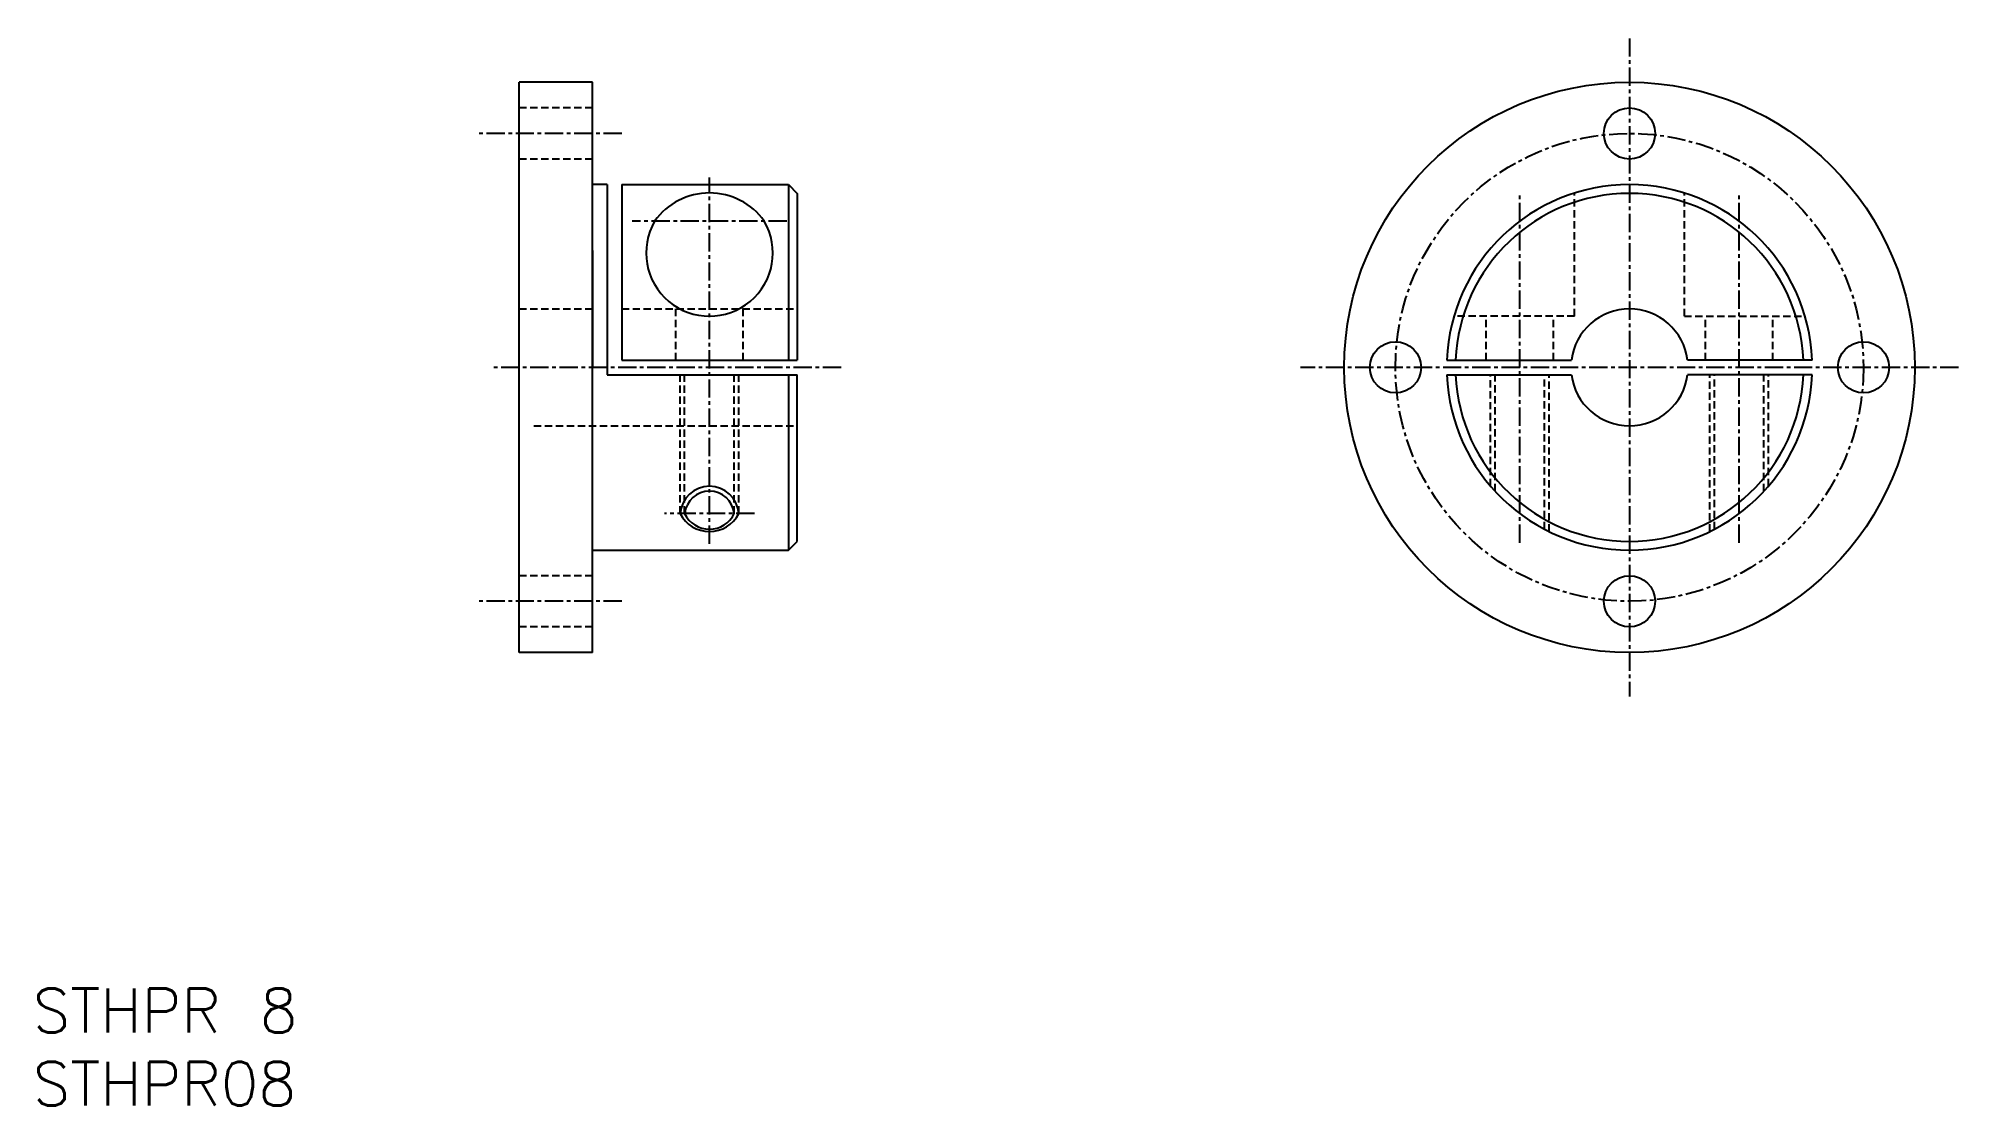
# Model space of a CAD drawing. Extents: x 62 to 194, y 55 to 128.
import ezdxf
from ezdxf.enums import TextEntityAlignment as Align

# ---------------------------------------------------------------- set-up
doc = ezdxf.new("R2010")
doc.units = 0
doc.linetypes.add('CENTER', pattern=[2, 1.25, -0.25, 0.25, -0.25])
doc.linetypes.add('DASHED', pattern=[0.75, 0.5, -0.25])
doc.layers.get('0').update_dxf_attribs({"linetype": 'CONTINUOUS'})
doc.layers.add('CENTER', color=1, linetype='CENTER')
doc.styles.get("Standard").update_dxf_attribs({"font": 'txt.shx', "bigfont": 'bigfont.shx'})

msp = doc.modelspace()

# ---------------------------------------------------------------- linework, layer by layer
at = {"color": 7, "linetype": 'CONTINUOUS'}
for p, q in [((95.1, 85.5), (95.1, 124.5)), ((100.1, 124.5), (95.1, 124.5)), ((100.1, 85.5), (100.1, 124.5)), ((101.1, 117.5), (100.1, 117.5)), ((101.1, 117.5), (101.1, 104.5)), ((102.1, 117.5), (102.1, 105.5)), ((102.1, 117.5), (113.5, 117.5)), ((113.5, 117.5), (113.5, 105.5)), ((113.5, 117.5), (114.1, 116.9)), ((114.1, 116.9), (114.1, 105.5)), ((100.1, 113), (100.1, 105)), ((102.1, 105.5), (114.1, 105.5)), ((158.51, 105.5), (167.03, 105.5)), ((183.49, 105.5), (174.97, 105.5)), ((100.1, 97), (100.1, 105)), ((101.1, 104.5), (114.1, 104.5)), ((113.5, 104.5), (113.5, 92.5)), ((114.1, 93.1), (114.1, 104.5)), ((158.51, 104.5), (167.03, 104.5)), ((183.49, 104.5), (174.97, 104.5)), ((100.1, 92.5), (113.5, 92.5)), ((113.5, 92.5), (114.1, 93.1)), ((100.1, 85.5), (95.1, 85.5))]:
    msp.add_line(p, q, dxfattribs=at)
at = {"color": 3, "linetype": 'DASHED'}
for p, q in [((100.1, 122.75), (95.1, 122.75)), ((100.1, 119.25), (95.1, 119.25)), ((167.25, 108.5), (167.25, 116.92)), ((174.75, 108.5), (174.75, 116.92)), ((95.1, 109), (100.1, 109)), ((102.1, 109), (114.1, 109)), ((105.8, 105.5), (105.8, 109.16)), ((110.4, 105.5), (110.4, 109.16)), ((167.25, 108.5), (159, 108.5)), ((161.2, 105.5), (161.2, 108.5)), ((165.8, 105.5), (165.8, 108.5)), ((174.75, 108.5), (183, 108.5)), ((176.2, 105.5), (176.2, 108.5)), ((180.8, 105.5), (180.8, 108.5)), ((106.1, 95), (106.1, 104.5)), ((106.4, 95), (106.4, 104.5)), ((109.79, 95), (109.79, 104.5)), ((110.1, 95), (110.1, 104.5)), ((161.5, 96.88), (161.5, 104.5)), ((161.81, 96.53), (161.81, 104.5)), ((165.19, 93.93), (165.19, 104.5)), ((165.5, 93.78), (165.5, 104.5)), ((176.5, 93.78), (176.5, 104.5)), ((176.81, 93.93), (176.81, 104.5)), ((180.19, 96.53), (180.19, 104.5)), ((180.5, 96.88), (180.5, 104.5)), ((96.1, 101), (114.1, 101)), ((100.1, 90.75), (95.1, 90.75)), ((100.1, 87.25), (95.1, 87.25))]:
    msp.add_line(p, q, dxfattribs=at)
at = {"color": 7, "linetype": 'CONTINUOUS'}
for centre, radius in [((171, 105), 19.5), ((171, 121), 1.75), ((155, 105), 1.75), ((187, 105), 1.75), ((171, 89), 1.75)]:
    msp.add_circle(centre, radius, dxfattribs=at)
for centre, radius, start, end in [((108.1, 112.32), 4.61, 35.5927, 144.4073), ((171, 105), 12.5, 2.2924, 177.7076), ((171, 105), 11.9, 2.4081, 177.5919), ((108.1, 112.83), 4.33, 149.9633, 30.0367), ((171, 105), 4, 7.1808, 172.8192), ((171, 105), 12.5, 182.2924, 357.7076), ((171, 105), 11.9, 182.4081, 357.5919), ((171, 105), 4, 187.1808, 352.8192), ((108.1, 94.83), 1.7, 5.7823, 174.2177), ((108.1, 95.81), 1.88, 205.4509, 334.5491)]:
    msp.add_arc(centre, radius, start, end, dxfattribs=at)
at = {"color": 3, "linetype": 'CONTINUOUS'}
for centre, radius, start, end in [((108.1, 94.87), 2, 3.6659, 176.3341), ((108.1, 96.02), 2.25, 207.0262, 332.9738)]:
    msp.add_arc(centre, radius, start, end, dxfattribs=at)
at = {"layer": 'CENTER', "color": 1, "linetype": 'CENTER'}
for p, q in [((171, 127.5), (171, 82.5)), ((102.1, 121), (92.1, 121)), ((108.1, 92.93), (108.1, 117.99)), ((163.5, 93), (163.5, 117)), ((178.5, 93), (178.5, 117)), ((113.38, 115), (102.81, 115)), ((117.1, 105), (93.1, 105)), ((193.5, 105), (148.5, 105)), ((111.17, 95), (105.02, 95)), ((102.1, 89), (92.1, 89))]:
    msp.add_line(p, q, dxfattribs=at)
msp.add_circle((171, 105), 16, dxfattribs=at)

# ---------------------------------------------------------------- texts
at = {"color": 7, "linetype": 'CONTINUOUS'}
for s, p in [('STHPR 8', (61.83, 61.01)), ('STHPR08', (61.83, 56.01))]:
    msp.add_text(s, height=3, dxfattribs=at).set_placement(p, align=Align.MIDDLE_LEFT)

doc.saveas('drawing.dxf')
